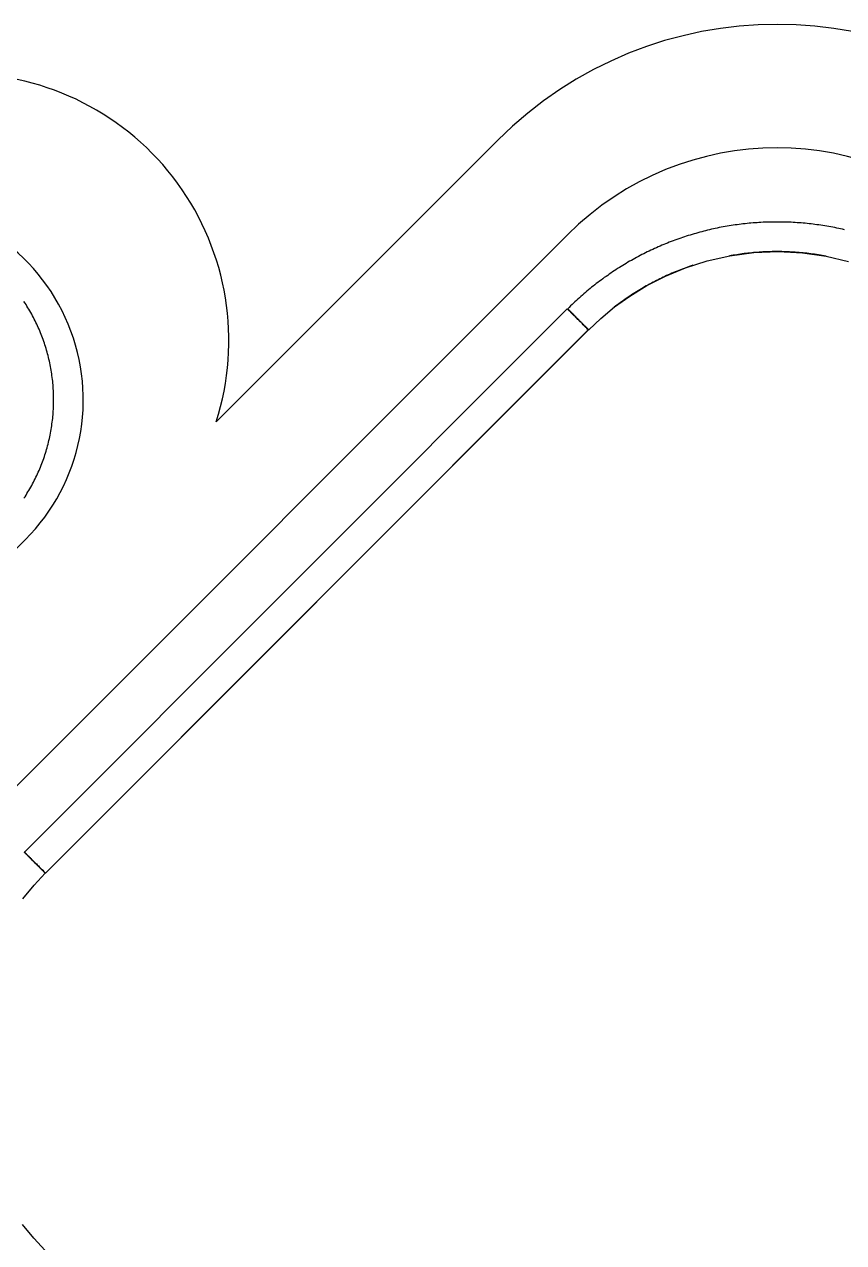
# Paper-space layout 'Sample Network Drawing - A1 Sheet' of a CAD drawing. Extents: x 49 to 806, y 22 to 564.
# Drawn here: x 389.79 to 390.62, y 234.441 to 235.674 of the extents above; entities that cross this region are included whole.
import ezdxf

# ---------------------------------------------------------------- set-up
doc = ezdxf.new("R2010")
doc.units = 0
doc.layers.add('N-EQPM-EXST', color=252, linetype='Continuous', lineweight=25)

psp = doc.layouts.new('Sample Network Drawing - A1 Sheet')

# ---------------------------------------------------------------- linework, layer by layer
at = {"layer": 'N-EQPM-EXST'}
for p, q in [((389.9842, 235.2718, 2.6087), (390.2693, 235.5569, 2.6087)), ((389.715, 234.8361, 2.6087), (390.34, 235.4611, 2.6087)), ((390.3613, 235.3649, 2.6087), (389.8113, 234.8149, 2.6087)), ((389.2636, 234.6251, 2.6087), (389.7911, 235.1526, 2.6087))]:
    psp.add_line(p, q, dxfattribs=at)
at = {"layer": 'N-EQPM-EXST', "elevation": 2.6087, "flags": 128}
for points in [[(390.6206, 235.4661), (390.6186, 235.4666), (390.6166, 235.467), (390.6146, 235.4674), (390.6126, 235.4679), (390.6106, 235.4683), (390.6086, 235.4687), (390.6066, 235.469), (390.6047, 235.4694), (390.6026, 235.4697), (390.6006, 235.4701), (390.5986, 235.4704), (390.5966, 235.4707), (390.5946, 235.471), (390.5926, 235.4713), (390.5906, 235.4715), (390.5886, 235.4718), (390.5866, 235.472), (390.5846, 235.4723), (390.5826, 235.4725), (390.5805, 235.4727), (390.5785, 235.4729), (390.5765, 235.473), (390.5745, 235.4732), (390.5724, 235.4733), (390.5704, 235.4735), (390.5684, 235.4736), (390.5664, 235.4737), (390.5643, 235.4738), (390.5623, 235.4738), (390.5603, 235.4739), (390.5583, 235.474), (390.5562, 235.474), (390.5542, 235.474), (390.5522, 235.474), (390.5501, 235.474), (390.5481, 235.474), (390.5461, 235.474), (390.544, 235.4739), (390.542, 235.4738), (390.54, 235.4738), (390.538, 235.4737), (390.5359, 235.4736), (390.5339, 235.4735), (390.5319, 235.4733), (390.5299, 235.4732), (390.5279, 235.473), (390.5258, 235.4729), (390.5238, 235.4727), (390.5218, 235.4725), (390.5198, 235.4723), (390.5177, 235.472), (390.5157, 235.4718), (390.5137, 235.4715), (390.5117, 235.4713), (390.5097, 235.471), (390.5077, 235.4707), (390.5057, 235.4704), (390.5037, 235.4701), (390.5017, 235.4697), (390.4997, 235.4694), (390.4977, 235.469), (390.4957, 235.4687), (390.4937, 235.4683), (390.4917, 235.4679), (390.4897, 235.4674), (390.4878, 235.467), (390.4858, 235.4666), (390.4838, 235.4661), (390.4818, 235.4656), (390.4798, 235.4652), (390.4779, 235.4647), (390.4759, 235.4642), (390.474, 235.4636), (390.472, 235.4631), (390.47, 235.4625), (390.4681, 235.462), (390.4661, 235.4614), (390.4642, 235.4608), (390.4623, 235.4602), (390.4603, 235.4596), (390.4584, 235.459), (390.4565, 235.4583), (390.4546, 235.4577), (390.4526, 235.457), (390.4507, 235.4563), (390.4488, 235.4556), (390.4469, 235.4549), (390.445, 235.4542), (390.4431, 235.4535), (390.4412, 235.4527), (390.4394, 235.452), (390.4375, 235.4512), (390.4356, 235.4504), (390.4338, 235.4496), (390.4319, 235.4488), (390.43, 235.448), (390.4282, 235.4472), (390.4263, 235.4463), (390.4245, 235.4454), (390.4227, 235.4446), (390.4208, 235.4437), (390.419, 235.4428), (390.4172, 235.4419), (390.4154, 235.441), (390.4136, 235.44), (390.4118, 235.4391), (390.41, 235.4381), (390.4082, 235.4371), (390.4064, 235.4362), (390.4047, 235.4352), (390.4029, 235.4342), (390.4012, 235.4332), (390.3994, 235.4321), (390.3977, 235.4311), (390.3959, 235.43), (390.3942, 235.429), (390.3925, 235.4279), (390.3908, 235.4268), (390.3891, 235.4257), (390.3874, 235.4246), (390.3857, 235.4235), (390.384, 235.4223), (390.3823, 235.4212), (390.3807, 235.42), (390.379, 235.4189), (390.3773, 235.4177), (390.3757, 235.4165), (390.3741, 235.4153), (390.3724, 235.4141), (390.3708, 235.4129), (390.3692, 235.4116), (390.3676, 235.4104), (390.366, 235.4091), (390.3644, 235.4079), (390.3628, 235.4066), (390.3613, 235.4053), (390.3597, 235.404), (390.3582, 235.4027), (390.3566, 235.4014), (390.3551, 235.4), (390.3536, 235.3987), (390.352, 235.3973), (390.3505, 235.396), (390.3491, 235.3946), (390.3476, 235.3932), (390.3461, 235.3918), (390.3446, 235.3904), (390.3432, 235.389), (390.3417, 235.3876), (390.3403, 235.3862), (390.3403, 235.3861), (390.3403, 235.3861), (390.3403, 235.3861), (390.3404, 235.386), (390.3404, 235.386), (390.3405, 235.3859), (390.3406, 235.3859), (390.3407, 235.3858), (390.3407, 235.3857), (390.3408, 235.3856), (390.341, 235.3855), (390.3411, 235.3854), (390.3412, 235.3852), (390.3413, 235.3851), (390.3415, 235.385), (390.3416, 235.3848), (390.3418, 235.3846), (390.342, 235.3845), (390.3422, 235.3843), (390.3423, 235.3841), (390.3425, 235.3839), (390.3427, 235.3837), (390.343, 235.3835), (390.3432, 235.3832), (390.3434, 235.383), (390.3436, 235.3828), (390.3439, 235.3825), (390.3442, 235.3823), (390.3444, 235.382), (390.3447, 235.3817), (390.345, 235.3815), (390.3453, 235.3812), (390.3456, 235.3809), (390.3458, 235.3806), (390.3462, 235.3803), (390.3465, 235.3799), (390.3468, 235.3796), (390.3471, 235.3793), (390.3475, 235.379), (390.3478, 235.3786), (390.3481, 235.3783), (390.3485, 235.3779), (390.3489, 235.3776), (390.3492, 235.3772), (390.3496, 235.3768), (390.35, 235.3764), (390.3503, 235.3761), (390.3507, 235.3757), (390.3511, 235.3753), (390.3515, 235.3749), (390.3519, 235.3745), (390.3523, 235.3741), (390.3527, 235.3737), (390.3531, 235.3733), (390.3536, 235.3728), (390.354, 235.3724), (390.3544, 235.372), (390.3548, 235.3716), (390.3552, 235.3712), (390.3557, 235.3707), (390.3561, 235.3703), (390.3566, 235.3699), (390.357, 235.3694), (390.3574, 235.369), (390.3579, 235.3685), (390.3583, 235.3681), (390.3588, 235.3676), (390.3592, 235.3672), (390.3597, 235.3668), (390.3601, 235.3663), (390.3606, 235.3659), (390.361, 235.3654), (390.3615, 235.3649), (390.3738, 235.3765), (390.3877, 235.388), (390.4032, 235.3991), (390.4204, 235.4096), (390.4393, 235.4192), (390.4596, 235.4276), (390.4814, 235.4346), (390.5045, 235.4398), (390.5286, 235.443), (390.5532, 235.444), (390.5779, 235.4428), (390.6018, 235.4394), (390.6247, 235.4341)], [(390.6019, 235.4394), (390.5999, 235.4398), (390.598, 235.4401), (390.5961, 235.4404), (390.5941, 235.4407), (390.5922, 235.441), (390.5902, 235.4413), (390.5883, 235.4416), (390.5864, 235.4418), (390.5844, 235.4421), (390.5825, 235.4423), (390.5805, 235.4425), (390.5785, 235.4427), (390.5766, 235.4429), (390.5746, 235.4431), (390.5727, 235.4432), (390.5707, 235.4434), (390.5688, 235.4435), (390.5668, 235.4436), (390.5648, 235.4437), (390.5629, 235.4438), (390.5609, 235.4439), (390.559, 235.4439), (390.557, 235.444), (390.5551, 235.444), (390.5531, 235.444), (390.5512, 235.444), (390.5493, 235.444), (390.5474, 235.444), (390.5455, 235.4439), (390.5436, 235.4439), (390.5417, 235.4438), (390.5398, 235.4437), (390.5379, 235.4437), (390.536, 235.4435), (390.5341, 235.4434), (390.5322, 235.4433), (390.5303, 235.4431), (390.5284, 235.443), (390.5265, 235.4428), (390.5246, 235.4426), (390.5227, 235.4424), (390.5208, 235.4422), (390.5189, 235.442), (390.517, 235.4417), (390.5152, 235.4415), (390.5133, 235.4412), (390.5114, 235.4409), (390.5095, 235.4406), (390.5076, 235.4403), (390.5058, 235.44), (390.5039, 235.4397)], [(390.4669, 235.4302), (390.4651, 235.4296), (390.4633, 235.4289), (390.4615, 235.4283), (390.4597, 235.4277), (390.458, 235.427), (390.4562, 235.4263), (390.4544, 235.4256), (390.4526, 235.425), (390.4509, 235.4243), (390.4491, 235.4235), (390.4473, 235.4228), (390.4456, 235.4221), (390.4438, 235.4213), (390.4421, 235.4205), (390.4404, 235.4197), (390.4386, 235.4189), (390.4369, 235.4181), (390.4352, 235.4173), (390.4335, 235.4165), (390.4317, 235.4156), (390.4301, 235.4148), (390.4284, 235.4139), (390.4267, 235.413), (390.4249, 235.4121), (390.4232, 235.4112), (390.4215, 235.4102), (390.4198, 235.4093), (390.4181, 235.4083), (390.4165, 235.4073), (390.4148, 235.4064), (390.4131, 235.4054), (390.4114, 235.4044), (390.4098, 235.4033), (390.4081, 235.4023), (390.4065, 235.4013), (390.4049, 235.4002), (390.4032, 235.3991), (390.4016, 235.398), (390.4, 235.3969), (390.3984, 235.3958), (390.3968, 235.3947), (390.3952, 235.3936), (390.3936, 235.3924), (390.3921, 235.3913), (390.3905, 235.3901), (390.3889, 235.389), (390.3874, 235.3878)], [(389.7896, 235.1944), (389.7907, 235.196), (389.7917, 235.1976), (389.7927, 235.1992), (389.7937, 235.2008), (389.7946, 235.2024), (389.7956, 235.204), (389.7965, 235.2057), (389.7975, 235.2073), (389.7983, 235.209), (389.7992, 235.2106), (389.8001, 235.2123), (389.801, 235.214), (389.8018, 235.2157), (389.8026, 235.2174), (389.8034, 235.2191), (389.8041, 235.2208), (389.8049, 235.2225), (389.8056, 235.2243), (389.8064, 235.226), (389.8071, 235.2278), (389.8078, 235.2295), (389.8084, 235.2313), (389.8091, 235.2331), (389.8097, 235.2348), (389.8103, 235.2366), (389.8109, 235.2384), (389.8115, 235.2402), (389.812, 235.242), (389.8125, 235.2438), (389.8131, 235.2456), (389.8136, 235.2474), (389.814, 235.2493), (389.8145, 235.2511), (389.8149, 235.2529), (389.8154, 235.2548), (389.8158, 235.2566), (389.8161, 235.2584), (389.8165, 235.2603), (389.8168, 235.2622), (389.8172, 235.264), (389.8175, 235.2659), (389.8177, 235.2677), (389.818, 235.2696), (389.8183, 235.2715), (389.8185, 235.2734), (389.8187, 235.2752), (389.8189, 235.2771), (389.8191, 235.279), (389.8192, 235.2808), (389.8193, 235.2827), (389.8194, 235.2846), (389.8195, 235.2865), (389.8196, 235.2884), (389.8197, 235.2903), (389.8197, 235.2922), (389.8197, 235.294), (389.8197, 235.2959), (389.8197, 235.2978), (389.8196, 235.2997), (389.8195, 235.3016), (389.8194, 235.3035), (389.8193, 235.3053), (389.8192, 235.3072), (389.8191, 235.3091), (389.8189, 235.311), (389.8187, 235.3128), (389.8185, 235.3147), (389.8183, 235.3166), (389.818, 235.3185), (389.8177, 235.3203), (389.8175, 235.3222), (389.8172, 235.324), (389.8168, 235.3259), (389.8165, 235.3277), (389.8161, 235.3296), (389.8158, 235.3315), (389.8154, 235.3333), (389.8149, 235.3351), (389.8145, 235.337), (389.814, 235.3388), (389.8136, 235.3406), (389.8131, 235.3424), (389.8125, 235.3442), (389.812, 235.3461), (389.8115, 235.3479), (389.8109, 235.3496), (389.8103, 235.3514), (389.8097, 235.3532), (389.8091, 235.355), (389.8084, 235.3568), (389.8078, 235.3585), (389.8071, 235.3603), (389.8064, 235.362), (389.8056, 235.3638), (389.8049, 235.3655), (389.8041, 235.3672), (389.8034, 235.3689), (389.8026, 235.3707), (389.8018, 235.3724), (389.801, 235.3741), (389.8001, 235.3758), (389.7992, 235.3774), (389.7983, 235.3791), (389.7975, 235.3807), (389.7965, 235.3824), (389.7956, 235.384), (389.7946, 235.3857), (389.7937, 235.3873), (389.7927, 235.3889), (389.7917, 235.3905), (389.7907, 235.392), (389.7896, 235.3936)], [(390.3397, 235.3861), (389.7903, 234.8362)], [(389.8115, 234.815), (390.3609, 235.365)], [(389.7886, 234.7892), (389.7998, 234.8028), (389.8112, 234.8149), (389.8105, 234.8156), (389.8099, 234.8162), (389.8093, 234.8169), (389.8086, 234.8175), (389.808, 234.8181), (389.8074, 234.8188), (389.8067, 234.8194), (389.8061, 234.82), (389.8055, 234.8206), (389.8049, 234.8213), (389.8043, 234.8219), (389.8037, 234.8225), (389.8031, 234.8231), (389.8025, 234.8236), (389.8019, 234.8242), (389.8013, 234.8248), (389.8008, 234.8253), (389.8002, 234.8259), (389.7997, 234.8265), (389.7991, 234.827), (389.7986, 234.8275), (389.7981, 234.828), (389.7976, 234.8285), (389.7971, 234.829), (389.7966, 234.8295), (389.7962, 234.8299), (389.7957, 234.8304), (389.7953, 234.8308), (389.7949, 234.8313), (389.7945, 234.8316), (389.7941, 234.832), (389.7937, 234.8324), (389.7934, 234.8328), (389.7931, 234.8331), (389.7927, 234.8334), (389.7924, 234.8337), (389.7921, 234.834), (389.7919, 234.8343), (389.7916, 234.8346), (389.7914, 234.8348), (389.7912, 234.835), (389.791, 234.8352), (389.7908, 234.8354), (389.7906, 234.8355), (389.7905, 234.8357), (389.7903, 234.8358), (389.7902, 234.8359), (389.7901, 234.836), (389.7901, 234.8361), (389.79, 234.8361), (389.79, 234.8361)], [(389.8112, 234.4331), (389.7996, 234.4455), (389.7882, 234.4594)]]:
    psp.add_lwpolyline(points, dxfattribs=at)
psp.add_lwpolyline([(389.8115, 234.815), (390.3609, 235.365), (390.3602, 235.3657), (390.3595, 235.3664), (390.3587, 235.3672), (390.358, 235.3679), (390.3573, 235.3686), (390.3565, 235.3694), (390.3558, 235.3701), (390.3551, 235.3708), (390.3544, 235.3715), (390.3537, 235.3722), (390.353, 235.3729), (390.3523, 235.3736), (390.3516, 235.3742), (390.351, 235.3749), (390.3504, 235.3755), (390.3497, 235.3762), (390.3491, 235.3768), (390.3485, 235.3774), (390.3479, 235.378), (390.3473, 235.3786), (390.3467, 235.3791), (390.3462, 235.3797), (390.3457, 235.3802), (390.3452, 235.3807), (390.3447, 235.3812), (390.3442, 235.3816), (390.3438, 235.3821), (390.3433, 235.3825), (390.343, 235.383), (390.3426, 235.3833), (390.3422, 235.3837), (390.3419, 235.384), (390.3416, 235.3843), (390.3412, 235.3846), (390.341, 235.3849), (390.3408, 235.3851), (390.3406, 235.3853), (390.3404, 235.3855), (390.3402, 235.3857), (390.34, 235.3858), (390.3399, 235.3859), (390.3398, 235.386), (390.3398, 235.3861), (390.3397, 235.3861), (389.7903, 234.8362), (389.7904, 234.8361), (389.7904, 234.8361), (389.7905, 234.836), (389.7906, 234.8359), (389.7908, 234.8357), (389.791, 234.8355), (389.7912, 234.8354), (389.7914, 234.8351), (389.7916, 234.8349), (389.7918, 234.8347), (389.7922, 234.8343), (389.7925, 234.834), (389.7928, 234.8337), (389.7932, 234.8333), (389.7935, 234.833), (389.7939, 234.8326), (389.7944, 234.8321), (389.7948, 234.8317), (389.7953, 234.8312), (389.7958, 234.8307), (389.7963, 234.8303), (389.7968, 234.8297), (389.7973, 234.8292), (389.7979, 234.8286), (389.7985, 234.828), (389.7991, 234.8274), (389.7997, 234.8269), (389.8003, 234.8262), (389.8009, 234.8256), (389.8016, 234.8249), (389.8022, 234.8243), (389.8029, 234.8236), (389.8036, 234.8229), (389.8042, 234.8223), (389.805, 234.8215), (389.8057, 234.8208), (389.8064, 234.8201), (389.8071, 234.8194), (389.8079, 234.8186), (389.8086, 234.8179), (389.8093, 234.8172), (389.8101, 234.8165), (389.8108, 234.8157)], close=True, dxfattribs=at)
at = {"layer": 'N-EQPM-EXST'}
for centre, radius, start, end in [((390.5522, 235.274, 2.6087), 0.4, 45, 135), ((389.7271, 235.354, 2.6087), 0.27, 342.266, 90), ((390.5522, 235.249, 2.6087), 0.3, 45, 135), ((389.6497, 235.294, 2.6087), 0.2, 315, 90)]:
    psp.add_arc(centre, radius, start, end, dxfattribs=at)

doc.saveas('drawing.dxf')
